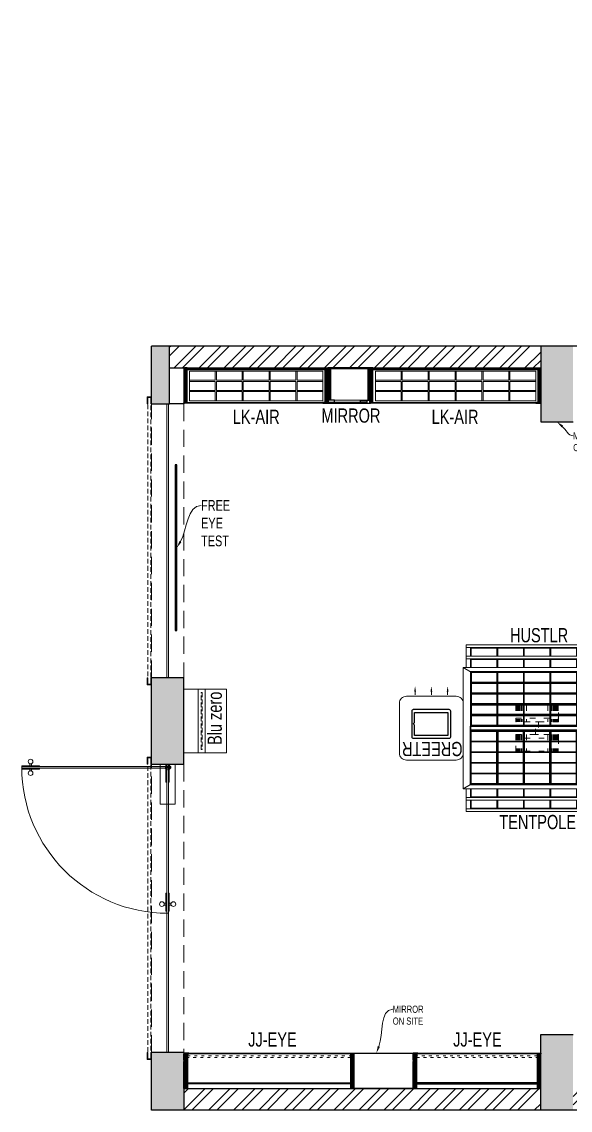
# Model space of a CAD drawing. Header units: feet. Extents: x 9529881 to 9544104, y -6331245 to -6323575.
# Drawn here: x 9529881 to 9533746, y -6331245 to -6323575 of the extents above; entities that cross this region are included whole.
import ezdxf
from ezdxf import colors
from ezdxf.entities.mleader import LeaderData, LeaderLine
from ezdxf.math import Vec2, Vec3

# ---------------------------------------------------------------- set-up
doc = ezdxf.new("R2010")
doc.units = ezdxf.units.FT
doc.header["$LTSCALE"] = 33
doc.header["$MEASUREMENT"] = 0
for name, pattern in [('ACAD_ISO03W100', [30, 12, -18]), ('D10_DASHED', [0.75, 0.5, -0.25]), ('HIDDEN', [9.525, 6.35, -3.175]), ('HIDDENX2', [0.75, 0.5, -0.25])]:
    doc.linetypes.add(name, pattern=pattern)
for name, color, linetype, lineweight in [('A-Glazing', 4, 'Continuous', 20), ('A-shutter', 8, 'Continuous', 18), ('A-WALL HATCH', 251, 'Continuous', 0), ('beam', 90, 'Continuous', 9), ('column hatch', 5, 'Continuous', 0), ('Glazing', 141, 'Continuous', 15), ('LENS-DIM', 252, 'Continuous', 5), ('LENS-FURNITURE', 13, 'Continuous', 9), ('LENS-PARTITION', 21, 'Continuous', 25), ('LENS-TEXT', 31, 'Continuous', 5), ('LENS_DIMENSION', 193, 'Continuous', 0), ('LENS_TEXT', 31, 'Continuous', 5), ('LK-FF&E FLOOR', 1, 'Continuous', 9), ('LK-FF&E WALL', 1, 'Continuous', 9), ('LN-ELEVATION-1', 81, 'Continuous', 25), ('LN-ELEVATION-2', 103, 'Continuous', 20), ('LN-ELEVATION-3', 125, 'Continuous', 18), ('LN-ELEVATION-4', 145, 'Continuous', 13), ('LN-ELEVATION-5', 167, 'Continuous', 5), ('LN-HATCH', 251, 'Continuous', 0), ('PLANO-TXT', 252, 'Continuous', 5), ('rolling shutter', 1, 'Continuous', 5)]:
    doc.layers.add(name, color=color, linetype=linetype, lineweight=lineweight)
doc.layers.add('A-WALL', color=1, linetype='Continuous')
doc.layers.add('column', color=10, linetype='Continuous')
doc.styles.add('LK TXT', font='GILC____.TTF', dxfattribs={"height": 100})
doc.styles.get("Standard").update_dxf_attribs({"font": 'GILC____.TTF'})
pattern_1 = [(45, (7858054.0837, 3504049.203), (-4.4901280605, 4.4901280605), [])]
pattern_2 = [(45, (7858558.917, 3503823.203), (-4.4901280605, 4.4901280605), [])]
pattern_3 = [(45, (4208834.247, 1706614.74), (-4.4901280605, 4.4901280605), [])]
pattern_4 = [(45, (4209134.247, 1706614.74), (-4.4901280605, 4.4901280605), [])]

# ---------------------------------------------------------------- blocks, each defined once
blk = doc.blocks.new('*U50')
at = {"layer": 'A-shutter', "color": 5, "ltscale": 10}
for points in [[(41037660.4, -1561539.2), (41037660.4, -1561544.2), (41037615.4, -1561544.2), (41037615.4, -1561564.2), (41037660.4, -1561564.2), (41037660.4, -1561569.2), (41037610.4, -1561569.2), (41037610.4, -1561539.2)], [(41039692.3, -1561539.2), (41039692.3, -1561544.2), (41039737.3, -1561544.2), (41039737.3, -1561564.2), (41039692.3, -1561564.2), (41039692.3, -1561569.2), (41039742.3, -1561569.2), (41039742.3, -1561539.2)]]:
    blk.add_lwpolyline(points, close=True, dxfattribs=at)
at = {"layer": 'A-shutter', "color": 5, "linetype": 'HIDDENX2', "ltscale": 2}
blk.add_lwpolyline([(41037615.4, -1561544.2), (41037615.4, -1561564.2), (41039737.3, -1561564.2), (41039737.3, -1561544.2)], close=True, dxfattribs=at)
blk = doc.blocks.new('*U51')
at = {"layer": 'A-shutter', "color": 5, "ltscale": 10}
for points in [[(41037762, -1561539.2), (41037762, -1561544.2), (41037717, -1561544.2), (41037717, -1561564.2), (41037762, -1561564.2), (41037762, -1561569.2), (41037712, -1561569.2), (41037712, -1561539.2)], [(41039692.3, -1561539.2), (41039692.3, -1561544.2), (41039737.3, -1561544.2), (41039737.3, -1561564.2), (41039692.3, -1561564.2), (41039692.3, -1561569.2), (41039742.3, -1561569.2), (41039742.3, -1561539.2)]]:
    blk.add_lwpolyline(points, close=True, dxfattribs=at)
at = {"layer": 'A-shutter', "color": 5, "linetype": 'HIDDENX2', "ltscale": 2}
blk.add_lwpolyline([(41037717, -1561544.2), (41037717, -1561564.2), (41039737.3, -1561564.2), (41039737.3, -1561544.2)], close=True, dxfattribs=at)
blk = doc.blocks.new('A$Cfdc648c5')
at = {"layer": 'A-WALL HATCH'}
h = blk.add_hatch(dxfattribs=at)
h.set_pattern_fill('ANSI32', color=256, scale=333)
h.set_pattern_definition([(45, (-4274785.44, 5460047.71), (-88.2999593, 88.2999593), []), (45, (-4274726.57, 5460047.71), (-88.2999593, 88.2999593), [])])
h.paths.add_polyline_path([(-3530.3, 0), (-3530.3, 152.4), (-5511.4, 152.4), (-6730.5, 152.4), (-6730.5, 0)])
h.paths.add_polyline_path([(-6959.1, 0), (-6959.1, 152.4), (-10337, 152.4), (-10337, 0)])
h.paths.add_polyline_path([(-10565.6, 0), (-10565.6, 152.4), (-13080, 152.4), (-13080, 0)])
h.paths.add_polyline_path([(-10565.6, 5232), (-10565.6, 5384.4), (-13181.6, 5384.4), (-13181.6, 5232)])
h.paths.add_polyline_path([(-2590.6, 7517.9), (-152.4, 7517.9), (-152.4, 1904.9), (-152.4, 152.4), (-1777.9, 152.4), (-3301.8, 152.4), (-3301.8, 0), (0, 0), (0, 7670.2), (-3301.8, 7670.2), (-3301.8, 7517.9)])
h.paths.add_polyline_path([(-9371.9, 7517.9), (-4470.1, 7517.9), (-3530.3, 7517.9), (-3530.3, 7670.2), (-9371.9, 7670.2)])
at = {"layer": 'column hatch'}
h = blk.add_hatch(color=251, dxfattribs=at)
h.dxf.hatch_style = 1
h.paths.add_polyline_path([(-3301.8, 0), (-3301.8, 533.4), (-3530.3, 533.4), (-3530.3, 0)])
h.paths.add_polyline_path([(-6730.5, 0), (-6730.5, 533.4), (-6959.1, 533.4), (-6959.1, 0)])
h.paths.add_polyline_path([(-10337, 0), (-10337, 533.4), (-10565.6, 533.4), (-10565.6, 0)])
h.paths.add_polyline_path([(-13080, 0), (-13080, 406.4), (-13308.6, 406.4), (-13308.6, 0)])
h.paths.add_polyline_path([(-13080, 2438.2), (-13080, 3047.8), (-13308.6, 3047.8), (-13308.6, 2438.2)])
h.paths.add_polyline_path([(-13181.6, 4978), (-13181.6, 5384.4), (-13308.6, 5384.4), (-13308.6, 4978)])
h.paths.add_polyline_path([(-10337, 4851), (-10337, 5384.4), (-10565.6, 5384.4), (-10565.6, 4851)])
h.paths.add_polyline_path([(-3301.8, 7136.9), (-3301.8, 7670.2), (-3530.3, 7670.2), (-3530.3, 7136.9)])
at = {"layer": 'A-WALL'}
for p, q in [((-9219.5, 5384.4), (-13308.6, 5384.4)), ((-13181.6, 5232), (-10565.6, 5232)), ((-13080, 152.4), (-10565.6, 152.4)), ((0, 0), (-13308.6, 0))]:
    blk.add_line(p, q, dxfattribs=at)
at = {"layer": 'beam', "linetype": 'HIDDEN', "ltscale": 0.58}
for points in [[(-13080, 3047.8), (-13308.6, 3047.8), (-13308.6, 4978), (-13080, 4978)], [(-13080, 406.4), (-13308.6, 406.4), (-13308.6, 2438.2), (-13080, 2438.2)]]:
    blk.add_lwpolyline(points, close=True, dxfattribs=at)
at = {"layer": 'column'}
for p, q in [((-13308.6, 4978), (-13308.6, 5384.4)), ((-13181.6, 4978), (-13181.6, 5384.4)), ((-10565.6, 5384.4), (-10565.6, 4851)), ((-13308.6, 4978), (-13181.6, 4978)), ((-10565.6, 4851), (-10337, 4851)), ((-13080, 3047.8), (-13308.6, 3047.8)), ((-13308.6, 2438.2), (-13308.6, 3047.8)), ((-13080, 2438.2), (-13080, 3047.8)), ((-13308.6, 2438.2), (-13080, 2438.2)), ((-10565.6, 0), (-10565.6, 533.4)), ((-10565.6, 533.4), (-10337, 533.4)), ((-13080, 406.4), (-13308.6, 406.4)), ((-13308.6, 0), (-13308.6, 406.4)), ((-13080, 406.4), (-13080, 0))]:
    blk.add_line(p, q, dxfattribs=at)
at = {"layer": 'rolling shutter', "color": 2, "rotation": 270.0000000000518}
blk.add_blockref('*U51', (1548230.6, 41042740.1), dxfattribs=at)
at = {"layer": 'rolling shutter', "color": 2, "xscale": -1, "rotation": 269.9999999999481}
blk.add_blockref('*U50', (1548230.6, -41037254.1), dxfattribs=at)
blk = doc.blocks.new('VC HD 1200')
at = {"layer": 'LN-HATCH', "ltscale": 0.5}
h = blk.add_hatch(dxfattribs=at)
h.set_pattern_fill('ANSI31', color=256, scale=2)
h.set_pattern_definition([(45, (3760859.753, 1795248.936), (-4.490128061, 4.490128061), [])])
h.paths.add_polyline_path([(-1200, 250), (-1200, 60), (-1194, 60), (-1194, 50), (-1200, 50), (-1200, 6), (-1182, 6), (-1182, 250)])
h = blk.add_hatch(dxfattribs=at)
h.set_pattern_fill('ANSI31', color=256, scale=2)
h.set_pattern_definition(pattern_1)
h.paths.add_polyline_path([(0, 250), (0, 60), (-6, 60), (-6, 50), (0, 50), (0, 6), (-18, 6), (-18, 250)])
h = blk.add_hatch(dxfattribs=at)
h.set_pattern_fill('ANSI31', color=256, scale=2)
h.set_pattern_definition([(45, (7858047.0837, 3504049.203), (-4.4901280605, 4.4901280605), [])])
h.paths.add_polyline_path([(-1165, 6), (-1165, 0), (-1200, 0), (-1200, 6)])
h = blk.add_hatch(dxfattribs=at)
h.set_pattern_fill('ANSI31', color=256, scale=2)
h.set_pattern_definition(pattern_1)
h.paths.add_polyline_path([(-28, 6), (-28, 0), (0, 0), (0, 6)])
at = {"layer": 'LN-ELEVATION-1', "ltscale": 0.5}
for points in [[(-1200, 250), (-1200, 60), (-1194, 60), (-1194, 50), (-1200, 50), (-1200, 6), (-1182, 6), (-1182, 250)], [(-18, 238), (-1182, 238), (-1182, 244), (-18, 244)], [(0, 250), (0, 60), (-6, 60), (-6, 50), (0, 50), (0, 6), (-18, 6), (-18, 250)], [(-1165, 6), (-1165, 0), (-1200, 0), (-1200, 6)], [(-35, 6), (-35, 0), (0, 0), (0, 6)]]:
    blk.add_lwpolyline(points, close=True, dxfattribs=at)
at = {"layer": 'LN-ELEVATION-3', "ltscale": 0.5}
for p, q in [((-1182, 250), (-18, 250)), ((-1165, 6), (-35, 6)), ((-35, 0), (-1165, 0))]:
    blk.add_line(p, q, dxfattribs=at)
for points in [[(-1165, 226), (-35, 226), (-35, 18), (-1165, 18)], [(-1165, 226), (-983.3, 226), (-983.3, 162), (-1165, 162)], [(-1165, 90), (-983.3, 90), (-983.3, 154), (-1165, 154)], [(-975.3, 226), (-793.7, 226), (-793.7, 162), (-975.3, 162)], [(-975.3, 154), (-793.7, 154), (-793.7, 90), (-975.3, 90)], [(-785.7, 226), (-604, 226), (-604, 162), (-785.7, 162)], [(-785.7, 154), (-604, 154), (-604, 90), (-785.7, 90)], [(-596, 226), (-414.3, 226), (-414.3, 162), (-596, 162)], [(-596, 154), (-414.3, 154), (-414.3, 90), (-596, 90)], [(-406.3, 226), (-224.7, 226), (-224.7, 162), (-406.3, 162)], [(-406.3, 154), (-224.7, 154), (-224.7, 90), (-406.3, 90)], [(-216.7, 226), (-35, 226), (-35, 162), (-216.7, 162)], [(-216.7, 154), (-35, 154), (-35, 90), (-216.7, 90)], [(-1165, 82), (-983.3, 82), (-983.3, 18), (-1165, 18)], [(-975.3, 82), (-793.7, 82), (-793.7, 18), (-975.3, 18)], [(-785.7, 82), (-604, 82), (-604, 18), (-785.7, 18)], [(-596, 82), (-414.3, 82), (-414.3, 18), (-596, 18)], [(-406.3, 82), (-224.7, 82), (-224.7, 18), (-406.3, 18)], [(-216.7, 82), (-35, 82), (-35, 18), (-216.7, 18)]]:
    blk.add_lwpolyline(points, close=True, dxfattribs=at)
blk = doc.blocks.new('ffgd')
at = {"layer": 'LN-ELEVATION-4', "linetype": 'ACAD_ISO03W100', "ltscale": 0.1}
blk.add_lwpolyline([(0, 47.3), (0, -41.5), (-20, -41.5), (-20, 47.3)], close=True, dxfattribs=at)
at = {"layer": 'LN-ELEVATION-5', "linetype": 'ACAD_ISO03W100', "ltscale": 0.1}
for p, q in [((-159.9, 165.7), (-159.9, 47.3)), ((-159.7, 165.7), (-159.7, 47.3)), ((-159.4, 165.7), (-159.4, 47.3)), ((-159, 165.7), (-159, 47.3)), ((-158.5, 165.7), (-158.5, 47.3)), ((-157.9, 165.7), (-157.9, 47.3)), ((-157.1, 165.7), (-157.1, 47.3)), ((-156.1, 165.7), (-156.1, 47.3)), ((-154.1, 165.7), (-154.1, 47.3)), ((-151.1, 165.7), (-151.1, 47.3)), ((-146.1, 165.7), (-146.1, 47.3)), ((-141.1, 165.7), (-141.1, 47.3)), ((-135.1, 165.7), (-135.1, 47.3)), ((-128.1, 165.7), (-128.1, 47.3)), ((-120.1, 165.7), (-120.1, 47.3)), ((-111.1, 165.7), (-111.1, 47.3)), ((-102.1, 165.7), (-102.1, 47.3)), ((-85, 165.7), (-85, 47.3)), ((65, 165.7), (65, 47.3)), ((82.1, 165.7), (82.1, 47.3)), ((91.1, 165.7), (91.1, 47.3)), ((100.1, 165.7), (100.1, 47.3)), ((108.1, 165.7), (108.1, 47.3)), ((115.1, 165.7), (115.1, 47.3)), ((121.1, 165.7), (121.1, 47.3)), ((126.1, 165.7), (126.1, 47.3)), ((131.1, 165.7), (131.1, 47.3)), ((134.1, 165.7), (134.1, 47.3)), ((136.1, 165.7), (136.1, 47.3)), ((137.1, 165.7), (137.1, 47.3)), ((137.9, 165.7), (137.9, 47.3)), ((138.5, 165.7), (138.5, 47.3)), ((139, 165.7), (139, 47.3)), ((139.4, 165.7), (139.4, 47.3)), ((139.7, 165.7), (139.7, 47.3)), ((139.9, 165.7), (139.9, 47.3)), ((-159.9, -41.5), (-159.9, -159.9)), ((-159.7, -41.5), (-159.7, -159.9)), ((-159.4, -41.5), (-159.4, -159.9)), ((-159, -41.5), (-159, -159.9)), ((-158.5, -41.5), (-158.5, -159.9)), ((-157.9, -41.5), (-157.9, -159.9)), ((-157.1, -41.5), (-157.1, -159.9)), ((-156.1, -41.5), (-156.1, -159.9)), ((-154.1, -41.5), (-154.1, -159.9)), ((-151.1, -41.5), (-151.1, -159.9)), ((-146.1, -41.5), (-146.1, -159.9)), ((-141.1, -41.5), (-141.1, -159.9)), ((-135.1, -41.5), (-135.1, -159.9)), ((-128.1, -41.5), (-128.1, -159.9)), ((-120.1, -41.5), (-120.1, -159.9)), ((-111.1, -41.5), (-111.1, -159.9)), ((-102.1, -41.5), (-102.1, -159.9)), ((-85, -41.5), (-85, -159.9)), ((65, -41.5), (65, -159.9)), ((82.1, -41.5), (82.1, -159.9)), ((91.1, -41.5), (91.1, -159.9)), ((100.1, -41.5), (100.1, -159.9)), ((108.1, -41.5), (108.1, -159.9)), ((115.1, -41.5), (115.1, -159.9)), ((121.1, -41.5), (121.1, -159.9)), ((126.1, -41.5), (126.1, -159.9)), ((131.1, -41.5), (131.1, -159.9)), ((134.1, -41.5), (134.1, -159.9)), ((136.1, -41.5), (136.1, -159.9)), ((137.1, -41.5), (137.1, -159.9)), ((137.9, -41.5), (137.9, -159.9)), ((138.5, -41.5), (138.5, -159.9)), ((139, -41.5), (139, -159.9)), ((139.4, -41.5), (139.4, -159.9)), ((139.7, -41.5), (139.7, -159.9)), ((139.9, -41.5), (139.9, -159.9))]:
    blk.add_line(p, q, dxfattribs=at)
for points in [[(140, 73), (140, 165.7), (-160, 165.7), (-160, 73)], [(140, -67.1), (140, -159.9), (-160, -159.9), (-160, -67.1)]]:
    blk.add_lwpolyline(points, dxfattribs=at)
for points in [[(140, 73), (140, 47.3), (-160, 47.3), (-160, 73)], [(140, -41.5), (140, -67.1), (-160, -67.1), (-160, -41.5)]]:
    blk.add_lwpolyline(points, close=True, dxfattribs=at)
blk = doc.blocks.new('EURO 1040 x 1175')
at = {"layer": 'LN-ELEVATION-1'}
for points in [[(-470, -327.4), (470, -327.4), (470, 467.6), (-470, 467.6)], [(-470, 85.1), (470, 85.1), (470, 467.6), (-470, 467.6)], [(-283.2, 85.1), (-277.2, 85.1), (-277.2, 467.6), (-283.2, 467.6)], [(-96.4, 85.1), (-90.4, 85.1), (-90.4, 467.6), (-96.4, 467.6)], [(90.4, 85.1), (96.4, 85.1), (96.4, 467.6), (90.4, 467.6)], [(277.2, 85.1), (283.2, 85.1), (283.2, 467.6), (277.2, 467.6)], [(-470, 386.6), (-283.2, 386.6), (-283.2, 392.6), (-470, 392.6)], [(-277.2, 386.6), (-96.4, 386.6), (-96.4, 392.6), (-277.2, 392.6)], [(-90.4, 386.6), (90.4, 386.6), (90.4, 392.6), (-90.4, 392.6)], [(96.4, 386.6), (277.2, 386.6), (277.2, 392.6), (96.4, 392.6)], [(283.2, 386.6), (470, 386.6), (470, 392.6), (283.2, 392.6)], [(-470, 311.2), (-283.2, 311.2), (-283.2, 317.2), (-470, 317.2)], [(-277.2, 311.2), (-96.4, 311.2), (-96.4, 317.2), (-277.2, 317.2)], [(-90.4, 311.2), (90.4, 311.2), (90.4, 317.2), (-90.4, 317.2)], [(96.4, 311.2), (277.2, 311.2), (277.2, 317.2), (96.4, 317.2)], [(283.2, 311.2), (470, 311.2), (470, 317.2), (283.2, 317.2)], [(-470, 235.8), (-283.2, 235.8), (-283.2, 241.8), (-470, 241.8)], [(-277.2, 235.8), (-96.4, 235.8), (-96.4, 241.8), (-277.2, 241.8)], [(-90.4, 235.8), (90.4, 235.8), (90.4, 241.8), (-90.4, 241.8)], [(96.4, 235.8), (277.2, 235.8), (277.2, 241.8), (96.4, 241.8)], [(283.2, 235.8), (470, 235.8), (470, 241.8), (283.2, 241.8)], [(-470, 160.4), (-283.2, 160.4), (-283.2, 166.4), (-470, 166.4)], [(-277.2, 160.4), (-96.4, 160.4), (-96.4, 166.4), (-277.2, 166.4)], [(-90.4, 160.4), (90.4, 160.4), (90.4, 166.4), (-90.4, 166.4)], [(96.4, 160.4), (277.2, 160.4), (277.2, 166.4), (96.4, 166.4)], [(283.2, 160.4), (470, 160.4), (470, 166.4), (283.2, 166.4)], [(-470, 85.1), (470, 85.1), (470, 55.1), (-470, 55.1)], [(-470, 55.1), (470, 55.1), (470, -327.4), (-470, -327.4)], [(-283.2, 55.1), (-277.2, 55.1), (-277.2, -327.4), (-283.2, -327.4)], [(-96.4, 55.1), (-90.4, 55.1), (-90.4, -327.4), (-96.4, -327.4)], [(90.4, 55.1), (96.4, 55.1), (96.4, -327.4), (90.4, -327.4)], [(277.2, 55.1), (283.2, 55.1), (283.2, -327.4), (277.2, -327.4)], [(-470, -20.3), (-283.2, -20.3), (-283.2, -26.3), (-470, -26.3)], [(-277.2, -20.3), (-96.4, -20.3), (-96.4, -26.3), (-277.2, -26.3)], [(-90.4, -20.3), (90.4, -20.3), (90.4, -26.3), (-90.4, -26.3)], [(96.4, -20.3), (277.2, -20.3), (277.2, -26.3), (96.4, -26.3)], [(283.2, -20.3), (470, -20.3), (470, -26.3), (283.2, -26.3)], [(-470, -95.7), (-283.2, -95.7), (-283.2, -101.7), (-470, -101.7)], [(-277.2, -95.7), (-96.4, -95.7), (-96.4, -101.7), (-277.2, -101.7)], [(-90.4, -95.7), (90.4, -95.7), (90.4, -101.7), (-90.4, -101.7)], [(96.4, -95.7), (277.2, -95.7), (277.2, -101.7), (96.4, -101.7)], [(283.2, -95.7), (470, -95.7), (470, -101.7), (283.2, -101.7)], [(-470, -171.1), (-283.2, -171.1), (-283.2, -177.1), (-470, -177.1)], [(-277.2, -171.1), (-96.4, -171.1), (-96.4, -177.1), (-277.2, -177.1)], [(-90.4, -171.1), (90.4, -171.1), (90.4, -177.1), (-90.4, -177.1)], [(96.4, -171.1), (277.2, -171.1), (277.2, -177.1), (96.4, -177.1)], [(283.2, -171.1), (470, -171.1), (470, -177.1), (283.2, -177.1)], [(-470, -246.4), (-283.2, -246.4), (-283.2, -252.4), (-470, -252.4)], [(-277.2, -246.4), (-96.4, -246.4), (-96.4, -252.4), (-277.2, -252.4)], [(-90.4, -246.4), (90.4, -246.4), (90.4, -252.4), (-90.4, -252.4)], [(96.4, -246.4), (277.2, -246.4), (277.2, -252.4), (96.4, -252.4)], [(283.2, -246.4), (470, -246.4), (470, -252.4), (283.2, -252.4)]]:
    blk.add_lwpolyline(points, close=True, dxfattribs=at)
for points in [[(-283.2, 461.6), (-464, 461.6), (-464, 317.2)], [(-96.4, 461.6), (-277.2, 461.6)], [(90.4, 461.6), (-90.4, 461.6)], [(277.2, 461.6), (96.4, 461.6)], [(464, 317.2), (464, 461.6), (283.2, 461.6)], [(-464, 311.2), (-464, 241.8)], [(464, 241.8), (464, 311.2)], [(-464, 235.8), (-464, 166.4)], [(464, 166.4), (464, 235.8)], [(-464, 160.4), (-464, 91.1), (-283.2, 91.1)], [(283.2, 91.1), (464, 91.1), (464, 160.4)], [(-277.2, 91.1), (-96.4, 91.1)], [(-90.4, 91.1), (90.4, 91.1)], [(96.4, 91.1), (277.2, 91.1)], [(-464, -20.3), (-464, 49.1), (-283.2, 49.1)], [(-277.2, 49.1), (-96.4, 49.1)], [(-90.4, 49.1), (90.4, 49.1)], [(96.4, 49.1), (277.2, 49.1)], [(283.2, 49.1), (464, 49.1), (464, -20.3)], [(-464, -95.7), (-464, -26.3)], [(464, -26.3), (464, -95.7)], [(-464, -171.1), (-464, -101.7)], [(464, -101.7), (464, -171.1)], [(-283.2, -321.4), (-464, -321.4), (-464, -177.1)], [(464, -177.1), (464, -321.4), (283.2, -321.4)], [(-96.4, -321.4), (-277.2, -321.4)], [(90.4, -321.4), (-90.4, -321.4)], [(277.2, -321.4), (96.4, -321.4)]]:
    blk.add_lwpolyline(points, dxfattribs=at)
at = {"layer": 'LN-ELEVATION-2'}
blk.add_lwpolyline([(-520, -357.4), (520, -357.4), (520, 497.6), (-520, 497.6)], close=True, dxfattribs=at)
for points in [[(-470, 467.6), (-520, 497.6)], [(470, 467.6), (520, 497.6)], [(-470, -327.4), (-520, -357.4)], [(470, -327.4), (520, -357.4)]]:
    blk.add_lwpolyline(points, dxfattribs=at)
at = {"layer": 'LN-ELEVATION-3'}
for points in [[(-500, 559.6), (500, 559.6), (500, 577.6), (-500, 577.6)], [(-500, 497.6), (-470, 497.6), (-470, 559.6), (-500, 559.6)], [(470, 497.6), (500, 497.6), (500, 559.6), (470, 559.6)], [(-500, -357.4), (-470, -357.4), (-470, -419.4), (-500, -419.4)], [(470, -357.4), (500, -357.4), (500, -419.4), (470, -419.4)], [(-500, -419.4), (500, -419.4), (500, -437.4), (-500, -437.4)]]:
    blk.add_lwpolyline(points, close=True, dxfattribs=at)
at = {"layer": 'LN-ELEVATION-4'}
for points in [[(-500, 639.6), (500, 639.6), (500, 657.6), (-500, 657.6)], [(-500, 577.6), (-470, 577.6), (-470, 639.6), (-500, 639.6)], [(470, 577.6), (500, 577.6), (500, 639.6), (470, 639.6)], [(-470, 497.6), (-464, 497.6), (-464, 559.6), (-470, 559.6)], [(-464, 553.6), (-283.2, 553.6), (-283.2, 559.6), (-464, 559.6)], [(-283.2, 497.6), (-277.2, 497.6), (-277.2, 559.6), (-283.2, 559.6)], [(-277.2, 553.6), (-96.4, 553.6), (-96.4, 559.6), (-277.2, 559.6)], [(-96.4, 497.6), (-90.4, 497.6), (-90.4, 559.6), (-96.4, 559.6)], [(-90.4, 553.6), (90.4, 553.6), (90.4, 559.6), (-90.4, 559.6)], [(90.4, 497.6), (96.4, 497.6), (96.4, 559.6), (90.4, 559.6)], [(96.4, 553.6), (277.2, 553.6), (277.2, 559.6), (96.4, 559.6)], [(277.2, 497.6), (283.2, 497.6), (283.2, 559.6), (277.2, 559.6)], [(283.2, 553.6), (464, 553.6), (464, 559.6), (283.2, 559.6)], [(464, 497.6), (470, 497.6), (470, 559.6), (464, 559.6)], [(-470, -357.4), (-464, -357.4), (-464, -419.4), (-470, -419.4)], [(-283.2, -357.4), (-277.2, -357.4), (-277.2, -419.4), (-283.2, -419.4)], [(-96.4, -357.4), (-90.4, -357.4), (-90.4, -419.4), (-96.4, -419.4)], [(90.4, -357.4), (96.4, -357.4), (96.4, -419.4), (90.4, -419.4)], [(277.2, -357.4), (283.2, -357.4), (283.2, -419.4), (277.2, -419.4)], [(464, -357.4), (470, -357.4), (470, -419.4), (464, -419.4)], [(-500, -437.4), (-470, -437.4), (-470, -499.4), (-500, -499.4)], [(-464, -413.4), (-283.2, -413.4), (-283.2, -419.4), (-464, -419.4)], [(-277.2, -413.4), (-96.4, -413.4), (-96.4, -419.4), (-277.2, -419.4)], [(-90.4, -413.4), (90.4, -413.4), (90.4, -419.4), (-90.4, -419.4)], [(96.4, -413.4), (277.2, -413.4), (277.2, -419.4), (96.4, -419.4)], [(283.2, -413.4), (464, -413.4), (464, -419.4), (283.2, -419.4)], [(470, -437.4), (500, -437.4), (500, -499.4), (470, -499.4)], [(-500, -499.4), (500, -499.4), (500, -517.4), (-500, -517.4)]]:
    blk.add_lwpolyline(points, close=True, dxfattribs=at)
at = {"layer": 'LN-ELEVATION-5'}
for points in [[(-470, 577.6), (-464, 577.6), (-464, 639.6), (-470, 639.6)], [(-464, 633.6), (-283.2, 633.6), (-283.2, 639.6), (-464, 639.6)], [(-283.2, 577.6), (-277.2, 577.6), (-277.2, 639.6), (-283.2, 639.6)], [(-277.2, 633.6), (-96.4, 633.6), (-96.4, 639.6), (-277.2, 639.6)], [(-96.4, 577.6), (-90.4, 577.6), (-90.4, 639.6), (-96.4, 639.6)], [(-90.4, 633.6), (90.4, 633.6), (90.4, 639.6), (-90.4, 639.6)], [(90.4, 577.6), (96.4, 577.6), (96.4, 639.6), (90.4, 639.6)], [(96.4, 633.6), (277.2, 633.6), (277.2, 639.6), (96.4, 639.6)], [(277.2, 577.6), (283.2, 577.6), (283.2, 639.6), (277.2, 639.6)], [(283.2, 633.6), (464, 633.6), (464, 639.6), (283.2, 639.6)], [(464, 577.6), (470, 577.6), (470, 639.6), (464, 639.6)], [(-470, -437.4), (-464, -437.4), (-464, -499.4), (-470, -499.4)], [(-283.2, -437.4), (-277.2, -437.4), (-277.2, -499.4), (-283.2, -499.4)], [(-96.4, -437.4), (-90.4, -437.4), (-90.4, -499.4), (-96.4, -499.4)], [(90.4, -437.4), (96.4, -437.4), (96.4, -499.4), (90.4, -499.4)], [(277.2, -437.4), (283.2, -437.4), (283.2, -499.4), (277.2, -499.4)], [(464, -437.4), (470, -437.4), (470, -499.4), (464, -499.4)], [(-464, -493.4), (-283.2, -493.4), (-283.2, -499.4), (-464, -499.4)], [(-277.2, -493.4), (-96.4, -493.4), (-96.4, -499.4), (-277.2, -499.4)], [(-90.4, -493.4), (90.4, -493.4), (90.4, -499.4), (-90.4, -499.4)], [(96.4, -493.4), (277.2, -493.4), (277.2, -499.4), (96.4, -499.4)], [(283.2, -493.4), (464, -493.4), (464, -499.4), (283.2, -499.4)]]:
    blk.add_lwpolyline(points, close=True, dxfattribs=at)
at = {"layer": 'LENS-DIM'}
blk.add_blockref('ffgd', (10, 67.1), dxfattribs=at)
blk = doc.blocks.new('GREETR 450x450')
at = {"layer": 'LN-ELEVATION-1', "linetype": 'ByBlock', "lineweight": -2}
for p, q in [((481.3, 339.7), (461, 339.7)), ((481.3, 225), (461, 225)), ((481.3, 110.3), (461, 110.3))]:
    blk.add_line(p, q, dxfattribs=at)
at = {"layer": 'LN-ELEVATION-1'}
for points in [[(355.5, 98.3), (355.5, 352.3, 0.414214), (345.5, 362.3), (163.5, 362.3, 0.414214), (153.5, 352.3), (153.5, 98.3, 0.414214), (163.5, 88.3), (345.5, 88.3, 0.414214)], [(264, 342.8), (336.5, 342.8), (336.5, 107.8), (172.5, 107.8), (172.5, 342.8), (245, 342.8, 0.327538), (246.9, 344.2, -0.733799), (262.1, 344.2, 0.327538)]]:
    blk.add_lwpolyline(points, format="xyb", close=True, dxfattribs=at)
at = {"layer": 'LN-ELEVATION-1', "linetype": 'ByBlock', "lineweight": -2}
for points in [[(481.3, 346.4), (481.3, 333.1), (521.3, 339.7)], [(481.3, 231.7), (481.3, 218.3), (521.3, 225)], [(481.3, 116.9), (481.3, 103.6), (521.3, 110.3)]]:
    blk.add_solid(points, dxfattribs=at)
at = {"layer": 'LN-ELEVATION-2'}
blk.add_lwpolyline([(50, 0), (400, 0, 0.414214), (450, 50), (450, 400, 0.414214), (400, 450), (50, 450, 0.414214), (0, 400), (0, 50, 0.414214)], format="xyb", close=True, dxfattribs=at)
at = {"layer": 'LENS-TEXT', "color": 0, "linetype": 'Continuous', "ltscale": 3, "insert": (78.9, 218.7), "char_height": 100, "attachment_point": 5, "rotation": 90, "style": 'LK TXT'}
blk.add_mtext_dynamic_manual_height_columns('GREETR', width=353.056, gutter_width=0.5, heights=[0], dxfattribs=at)
blk = doc.blocks.new('JJ SH 1200')
at = {"layer": 'LN-HATCH', "ltscale": 0.5}
h = blk.add_hatch(dxfattribs=at)
h.set_pattern_fill('ANSI31', color=256, scale=2)
h.set_pattern_definition([(45, (4097187.331, 1708800.267), (-4.4901280605, 4.4901280605), [])])
h.paths.add_polyline_path([(792.1, 220), (792.1, 30), (786.1, 30), (786.1, 20), (792.1, 20), (792.1, -24), (767.1, -24), (767.1, 220)])
h.paths.add_polyline_path([(-382.9, 180), (767.1, 180), (767.1, 186), (-382.9, 186)])
h.paths.add_polyline_path([(757.1, -24), (757.1, -30), (792.1, -30), (792.1, -24)])
h.paths.add_polyline_path([(-407.9, 220), (-407.9, 30), (-401.9, 30), (-401.9, 20), (-407.9, 20), (-407.9, -24), (-382.9, -24), (-382.9, 220)])
h.paths.add_polyline_path([(-372.9, -24), (-372.9, -30), (-407.9, -30), (-407.9, -24)])
at = {"layer": 'LN-ELEVATION-1', "ltscale": 0.5}
for points in [[(-407.9, 220), (-407.9, 30), (-401.9, 30), (-401.9, 20), (-407.9, 20), (-407.9, -24), (-382.9, -24), (-382.9, 220)], [(-382.9, 180), (767.1, 180), (767.1, 186), (-382.9, 186)], [(792.1, 220), (792.1, 30), (786.1, 30), (786.1, 20), (792.1, 20), (792.1, -24), (767.1, -24), (767.1, 220)], [(-372.9, -24), (-372.9, -30), (-407.9, -30), (-407.9, -24)], [(757.1, -24), (757.1, -30), (792.1, -30), (792.1, -24)]]:
    blk.add_lwpolyline(points, close=True, dxfattribs=at)
at = {"layer": 'LN-ELEVATION-3', "ltscale": 0.5}
for p, q in [((767.1, 220), (-382.9, 220)), ((757.1, -24), (-372.9, -24)), ((-372.9, -30), (757.1, -30))]:
    blk.add_line(p, q, dxfattribs=at)
at = {"layer": 'LN-ELEVATION-4', "linetype": 'ACAD_ISO03W100', "ltscale": 0.05}
blk.add_lwpolyline([(767.1, 0), (-382.9, 0), (-382.9, -12), (767.1, -12)], close=True, dxfattribs=at)
blk = doc.blocks.new('VC HD 1010')
at = {"layer": 'LN-HATCH', "ltscale": 0.5}
h = blk.add_hatch(dxfattribs=at)
h.set_pattern_fill('ANSI31', color=256, scale=2)
h.set_pattern_definition([(45, (3761554.586, 1795022.936), (-4.490128061, 4.490128061), [])])
h.paths.add_polyline_path([(-505.2, 24), (-505.2, -166), (-499.2, -166), (-499.2, -176), (-505.2, -176), (-505.2, -220), (-487.2, -220), (-487.2, 24)])
h = blk.add_hatch(dxfattribs=at)
h.set_pattern_fill('ANSI31', color=256, scale=2)
h.set_pattern_definition(pattern_2)
h.paths.add_polyline_path([(504.8, 24), (504.8, -166), (498.8, -166), (498.8, -176), (504.8, -176), (504.8, -220), (486.8, -220), (486.8, 24)])
h = blk.add_hatch(dxfattribs=at)
h.set_pattern_fill('ANSI31', color=256, scale=2)
h.set_pattern_definition([(45, (7858741.917, 3503823.203), (-4.4901280605, 4.4901280605), [])])
h.paths.add_polyline_path([(-470.2, -220), (-470.2, -226), (-505.2, -226), (-505.2, -220)])
h = blk.add_hatch(dxfattribs=at)
h.set_pattern_fill('ANSI31', color=256, scale=2)
h.set_pattern_definition(pattern_2)
h.paths.add_polyline_path([(476.8, -220), (476.8, -226), (511.8, -226), (511.8, -220)])
at = {"layer": 'LN-ELEVATION-1', "ltscale": 0.5}
for points in [[(-505.2, 24), (-505.2, -166), (-499.2, -166), (-499.2, -176), (-505.2, -176), (-505.2, -220), (-487.2, -220), (-487.2, 24)], [(486.8, 12), (-487.2, 12), (-487.2, 18), (486.8, 18)], [(504.8, 24), (504.8, -166), (498.8, -166), (498.8, -176), (504.8, -176), (504.8, -220), (486.8, -220), (486.8, 24)], [(-470.2, -220), (-470.2, -226), (-505.2, -226), (-505.2, -220)], [(469.8, -220), (469.8, -226), (504.8, -226), (504.8, -220)]]:
    blk.add_lwpolyline(points, close=True, dxfattribs=at)
at = {"layer": 'LN-ELEVATION-2', "ltscale": 0.5}
blk.add_lwpolyline([(470.2, 0), (-470.2, 0), (-470.2, -208), (470.2, -208)], close=True, dxfattribs=at)
at = {"layer": 'LN-ELEVATION-3', "ltscale": 0.5}
for p, q in [((-487.2, 24), (486.8, 24)), ((-470.2, -220), (469.8, -220)), ((469.8, -226), (-470.2, -226))]:
    blk.add_line(p, q, dxfattribs=at)
for points in [[(-470.2, 0), (-288.5, 0), (-288.5, -64), (-470.2, -64)], [(-280.5, 0), (-98.8, 0), (-98.8, -64), (-280.5, -64)], [(-90.8, 0), (90.8, 0), (90.8, -64), (-90.8, -64)], [(98.8, 0), (280.5, 0), (280.5, -64), (98.8, -64)], [(288.5, 0), (470.2, 0), (470.2, -64), (288.5, -64)], [(-470.2, -136), (-288.5, -136), (-288.5, -72), (-470.2, -72)], [(-280.5, -72), (-98.8, -72), (-98.8, -136), (-280.5, -136)], [(-90.8, -72), (90.8, -72), (90.8, -136), (-90.8, -136)], [(98.8, -72), (280.5, -72), (280.5, -136), (98.8, -136)], [(288.5, -72), (470.2, -72), (470.2, -136), (288.5, -136)], [(-470.2, -144), (-288.5, -144), (-288.5, -208), (-470.2, -208)], [(-280.5, -144), (-98.8, -144), (-98.8, -208), (-280.5, -208)], [(-90.8, -144), (90.8, -144), (90.8, -208), (-90.8, -208)], [(98.8, -144), (280.5, -144), (280.5, -208), (98.8, -208)], [(288.5, -144), (470.2, -144), (470.2, -208), (288.5, -208)]]:
    blk.add_lwpolyline(points, close=True, dxfattribs=at)
blk = doc.blocks.new('MIRROR')
at = {"layer": 'LN-HATCH', "ltscale": 0.5}
h = blk.add_hatch(dxfattribs=at)
h.set_pattern_fill('ANSI31', color=256, scale=2)
h.set_pattern_definition([(45, (4060433.7416, 1708720.787), (-4.4901280605, 4.4901280605), [])])
h.paths.add_polyline_path([(212.9, 101.3), (230.9, 101.3), (230.9, -127.7), (212.9, -127.7)])
h.paths.add_polyline_path([(230.9, 95.3), (494.9, 95.3), (494.9, 101.3), (230.9, 101.3)])
h.paths.add_polyline_path([(512.9, 101.3), (494.9, 101.3), (494.9, -127.7), (512.9, -127.7)])
at = {"layer": 'Defpoints'}
blk.add_lwpolyline([(512.9, 101.3), (212.9, 101.3), (212.9, -148.7), (512.9, -148.7)], close=True, dxfattribs=at)
at = {"layer": 'LN-ELEVATION-1'}
for points in [[(212.9, 101.3), (230.9, 101.3), (230.9, -127.7), (212.9, -127.7)], [(230.9, 95.3), (494.9, 95.3), (494.9, 101.3), (230.9, 101.3)], [(512.9, 101.3), (494.9, 101.3), (494.9, -127.7), (512.9, -127.7)], [(259.9, -141.7), (259.9, -127.7), (214.9, -127.7), (214.9, -148.7), (223.9, -148.7), (223.9, -147.2), (216.4, -147.2), (216.4, -141.7)], [(442.9, -141.7), (442.9, -127.7), (487.9, -127.7), (487.9, -148.7), (478.9, -148.7), (478.9, -147.2), (486.4, -147.2), (486.4, -141.7)], [(504.9, -148.7), (504.9, -147.2), (509.4, -147.2), (509.4, -129.2), (487.9, -129.2), (487.9, -127.7), (510.9, -127.7), (510.9, -148.7)]]:
    blk.add_lwpolyline(points, close=True, dxfattribs=at)
at = {"layer": 'LN-ELEVATION-2', "color": 4, "lineweight": 0}
blk.add_lwpolyline([(216.4, -141.7), (486.4, -141.7), (486.4, -147.2), (216.4, -147.2)], close=True, dxfattribs=at)
at = {"layer": 'LN-ELEVATION-2'}
blk.add_lwpolyline([(259.9, -141.7), (442.9, -141.7), (442.9, -127.7), (259.9, -127.7)], close=True, dxfattribs=at)
at = {"layer": 'LN-ELEVATION-4', "ltscale": 0.5}
blk.add_line((478.9, -148.7), (223.9, -148.7), dxfattribs=at)
blk = doc.blocks.new('JJ SH 900')
at = {"layer": 'LN-HATCH', "ltscale": 0.5}
h = blk.add_hatch(dxfattribs=at)
h.set_pattern_fill('ANSI31', color=256, scale=50)
h.paths.add_polyline_path([(-911.8, 0), (-911.8, -190), (-905.8, -190), (-905.8, -200), (-911.8, -200), (-911.8, -244), (-886.8, -244), (-886.8, 0)])
h = blk.add_hatch(dxfattribs=at)
h.set_pattern_fill('ANSI31', color=256, scale=2)
h.set_pattern_definition(pattern_3)
h.paths.add_polyline_path([(-11.8, 0), (-11.8, -190), (-17.8, -190), (-17.8, -200), (-11.8, -200), (-11.8, -244), (-36.8, -244), (-36.8, 0)])
h = blk.add_hatch(dxfattribs=at)
h.set_pattern_fill('ANSI31', color=256, scale=2)
h.set_pattern_definition(pattern_4)
h.paths.add_polyline_path([(-36.8, -40), (-886.8, -40), (-886.8, -34), (-36.8, -34)])
h = blk.add_hatch(dxfattribs=at)
h.set_pattern_fill('ANSI31', color=256, scale=2)
h.set_pattern_definition(pattern_4)
h.paths.add_polyline_path([(-876.8, -244), (-876.8, -250), (-911.8, -250), (-911.8, -244)])
h = blk.add_hatch(dxfattribs=at)
h.set_pattern_fill('ANSI31', color=256, scale=2)
h.set_pattern_definition(pattern_3)
h.paths.add_polyline_path([(-46.8, -244), (-46.8, -250), (-11.8, -250), (-11.8, -244)])
at = {"layer": 'LN-ELEVATION-1', "ltscale": 0.5}
for points in [[(-911.8, 0), (-911.8, -190), (-905.8, -190), (-905.8, -200), (-911.8, -200), (-911.8, -244), (-886.8, -244), (-886.8, 0)], [(-11.8, 0), (-11.8, -190), (-17.8, -190), (-17.8, -200), (-11.8, -200), (-11.8, -244), (-36.8, -244), (-36.8, 0)], [(-36.8, -40), (-886.8, -40), (-886.8, -34), (-36.8, -34)], [(-876.8, -244), (-876.8, -250), (-911.8, -250), (-911.8, -244)], [(-46.8, -244), (-46.8, -250), (-11.8, -250), (-11.8, -244)]]:
    blk.add_lwpolyline(points, close=True, dxfattribs=at)
at = {"layer": 'LN-ELEVATION-3', "ltscale": 0.5}
for p, q in [((-886.8, 0), (-36.8, 0)), ((-876.8, -244), (-46.8, -244)), ((-46.8, -250), (-876.8, -250))]:
    blk.add_line(p, q, dxfattribs=at)
at = {"layer": 'LN-ELEVATION-4', "linetype": 'ACAD_ISO03W100', "ltscale": 0.05}
blk.add_lwpolyline([(-886.8, -220), (-36.8, -220), (-36.8, -232), (-886.8, -232)], close=True, dxfattribs=at)
blk = doc.blocks.new('Entrance Door')
at = {"layer": 'Glazing', "ltscale": 111}
blk.add_hatch(color=256, dxfattribs=at).paths.add_polyline_path([(18, -34.8), (18, -1235), (30, -1235), (30, -34.8)])
at = {"layer": 'Glazing'}
for p, q in [((30, -54.2), (18, -66.2)), ((1117.8, -31.3), (1117.8, -54.3)), ((1117.8, -89.2), (1117.8, -66.3)), ((1132.8, -31.3), (1132.8, -54.3)), ((1132.8, -89.2), (1132.8, -66.3))]:
    blk.add_line(p, q, dxfattribs=at)
at = {"layer": 'Glazing', "ltscale": 44}
for p, q in [((-4.9, -1156.3), (18, -1156.3)), ((-4.9, -1171.3), (18, -1171.3)), ((52.9, -1156.3), (30, -1156.3)), ((52.9, -1171.3), (30, -1171.3))]:
    blk.add_line(p, q, dxfattribs=at)
at = {"layer": 'Glazing'}
for points in [[(320, -120.5), (0, -120.5), (0, 0), (320, 0)], [(0, -54.2), (142.5, -54.2), (142.5, -46.8), (0, -46.8)], [(0, -66.2), (142.5, -66.2), (142.5, -73.7), (0, -73.7)], [(1180.8, -54.3), (1038.3, -54.3), (1038.3, -46.8), (1180.8, -46.8)], [(1180.8, -66.3), (1038.3, -66.3), (1038.3, -73.8), (1180.8, -73.8)]]:
    blk.add_lwpolyline(points, close=True, dxfattribs=at)
at = {"layer": 'Glazing', "ltscale": 222}
blk.add_lwpolyline([(-1.5, -66.2), (1198.8, -66.2), (1198.8, -54.2), (-1.5, -54.2)], close=True, dxfattribs=at)
at = {"layer": 'Glazing', "ltscale": 111}
blk.add_lwpolyline([(18, -34.8), (18, -1235), (30, -1235), (30, -34.8)], close=True, dxfattribs=at)
at = {"layer": 'Glazing', "ltscale": 44}
for points in [[(18, -1092.5), (18, -1235), (10.5, -1235), (10.5, -1092.5)], [(30, -1092.5), (30, -1235), (37.5, -1235), (37.5, -1092.5)]]:
    blk.add_lwpolyline(points, close=True, dxfattribs=at)
at = {"layer": 'Glazing'}
for centre, radius in [((1125.3, -13.9), 19), ((24, -58.7), 19.8), ((1125.3, -106.6), 19)]:
    blk.add_circle(centre, radius, dxfattribs=at)
at = {"layer": 'Glazing', "ltscale": 44}
for centre in [(-22.4, -1163.8), (70.4, -1163.8)]:
    blk.add_circle(centre, 19, dxfattribs=at)
at = {"layer": 'Glazing', "ltscale": 222}
blk.add_arc((24, -60.2), 1174.8, 270, 359.99955, dxfattribs=at)
blk = doc.blocks.new('BLUE ZERO')
at = {"layer": 'LENS-FURNITURE', "ltscale": 0.5}
for points in [[(86206.7, 120883.4), (86206.7, 120433.4), (85906.7, 120433.4), (85906.7, 120883.4)], [(86106.7, 120883.4), (86106.7, 120433.4), (86056.7, 120433.4), (86056.7, 120883.4)]]:
    blk.add_lwpolyline(points, close=True, dxfattribs=at)
at = {"layer": 'LENS-FURNITURE', "linetype": 'D10_DASHED', "ltscale": 2}
blk.add_lwpolyline([(86085.7, 120858.4), (86085.7, 120458.4), (86077.7, 120458.4), (86077.7, 120858.4)], close=True, dxfattribs=at)

msp = doc.modelspace()

# ---------------------------------------------------------------- linework, layer by layer
msp.add_lwpolyline([(9530974.2, -6327864.9), (9530974.2, -6326696.9), (9530962.2, -6326696.9), (9530962.2, -6327864.9)], close=True)
at = {"layer": 'A-Glazing'}
for points in [[(9530915.4, -6328197.1), (9530915.4, -6326266.8), (9530903.4, -6326266.8), (9530903.4, -6328197.1)], [(9530915.4, -6328806.6), (9530915.4, -6330838.5), (9530903.4, -6330838.5), (9530903.4, -6328806.6)]]:
    msp.add_lwpolyline(points, close=True, dxfattribs=at)
at = {"layer": 'LENS-PARTITION'}
for points in [[(9531023.7, -6326266.8), (9530922.1, -6326266.8), (9530922.1, -6326012.8), (9531023.7, -6326012.8)], [(9532223.7, -6330842.5), (9532638.1, -6330842.5), (9532638.1, -6331092.5), (9532223.7, -6331092.5)]]:
    msp.add_lwpolyline(points, close=True, dxfattribs=at)

# ---------------------------------------------------------------- block references
at = {"layer": 'A-Glazing', "xscale": 0.874840470249898, "yscale": 0.874840470249898, "zscale": 0.874840470249898, "rotation": 270.000011089508}
msp.add_blockref('Entrance Door', (9530961.4, -6328807.9), dxfattribs=at)
at = {"layer": 'LENS_DIMENSION'}
msp.add_blockref('A$Cfdc648c5', (9544103.7, -6331244.8), dxfattribs=at)
at = {"layer": 'LK-FF&E FLOOR'}
msp.add_blockref('EURO 1040 x 1175', (9533512.4, -6328622.7), dxfattribs=at)
for name, p, rotation in [('BLUE ZERO', (9617230.4, -6207843.4), 180), ('GREETR 450x450', (9532992.4, -6328777.6), 90)]:
    msp.add_blockref(name, p, dxfattribs=dict(at, rotation=rotation))
at = {"layer": 'LK-FF&E WALL', "xscale": -1}
for name, p in [('VC HD 1010', (9531533, -6326036.8)), ('VC HD 1200', (9532338.1, -6326262.8))]:
    msp.add_blockref(name, p, dxfattribs=at)
at = {"layer": 'LK-FF&E WALL'}
msp.add_blockref('MIRROR', (9531825.2, -6326114.2), dxfattribs=at)
at = {"layer": 'LK-FF&E WALL', "xscale": -1, "rotation": 180}
for name, p in [('JJ SH 1200', (9531431.6, -6330872.5)), ('JJ SH 900', (9533549.9, -6331092.5))]:
    msp.add_blockref(name, p, dxfattribs=at)

# ---------------------------------------------------------------- texts
at = {"layer": 'LENS_TEXT', "linetype": 'Continuous', "ltscale": 3, "insert": (9532200.7, -6326350.3, -23744), "char_height": 100, "width": 324.474, "attachment_point": 5, "style": 'LK TXT'}
msp.add_mtext('{\\C7;MIRROR}', dxfattribs=at)
at = {"layer": 'PLANO-TXT', "linetype": 'Continuous', "ltscale": 3, "char_height": 100, "width": 149.547, "attachment_point": 5, "style": 'LK TXT'}
for s, insert in [('LK-AIR', (9531533.5, -6326358.6, -23744)), ('LK-AIR', (9532934.5, -6326358.6, -23744)), ('HUSTLR', (9533526.6, -6327898.1, -23744)), ('TENTPOLE', (9533516.8, -6329214.7, -23744)), ('JJ-EYE', (9531647.7, -6330747, -23744)), ('JJ-EYE', (9533092.2, -6330747, -23744))]:
    msp.add_mtext(s, dxfattribs=dict(at, insert=insert))
at = {"layer": 'PLANO-TXT', "linetype": 'Continuous', "ltscale": 3, "insert": (9531241.2, -6328483.1), "char_height": 100, "width": 510.552, "attachment_point": 5, "rotation": 90, "style": 'LK TXT'}
msp.add_mtext('\\pt800;Blu zero', dxfattribs=at)

# ---------------------------------------------------------------- leaders
at = {"layer": 'LENS-TEXT', "color": 7}
ml = msp.add_multileader_mtext('Standard', dxfattribs=at)
ml.set_content('\\pxqj,t3;{\\C0;MIRROR ON SITE}', color=1)
ml.set_leader_properties(color=256, linetype='ByLayer', lineweight=-1)
ml.build(insert=Vec2(0, 0))
ml.multileader.update_dxf_attribs({"leader_type": 2, "dogleg_length": 0.36, "arrow_head_size": 50})
ctx = ml.context
ctx.base_point, ctx.char_height, ctx.arrow_head_size, ctx.landing_gap_size, ctx.plane_origin = Vec3(9533766.9, -6326492.3, -23744), 50, 50, 0.09, Vec3(9534605.9, -6326029.7, -23744)
notes = []
notes.append((ctx, [(1, (1, 1, 0), (9533766.5, -6326492.3, -23744), (1, 0), 0.36, [(0, [(9533652.4, -6326393.8, -23744)], 0, [])])]))
ctx.mtext.insert, ctx.mtext.width, ctx.mtext.flow_direction = Vec3(9533767, -6326466.9, -23744), 237.261, 5
ml = msp.add_multileader_mtext('Standard', dxfattribs=at)
ml.set_content('\\pxqj,t3;{\\C0;MIRROR ON SITE}', color=1)
ml.set_leader_properties(color=256, linetype='ByLayer', lineweight=-1)
ml.build(insert=Vec2(0, 0))
ml.multileader.update_dxf_attribs({"leader_type": 2, "dogleg_length": 0.36, "arrow_head_size": 50})
ctx = ml.context
ctx.base_point, ctx.char_height, ctx.arrow_head_size, ctx.landing_gap_size, ctx.plane_origin = Vec3(9532495.1, -6330533.5, -23744), 50, 50, 0.09, Vec3(9533334.2, -6330071, -23744)
notes.append((ctx, [(1, (1, 1, 0), (9532494.7, -6330533.5, -23744), (1, 0), 0.36, [(0, [(9532379.7, -6330842.5, -23744)], 0, [])])]))
ctx.mtext.insert, ctx.mtext.width, ctx.mtext.flow_direction = Vec3(9532495.2, -6330508.2, -23744), 237.261, 5
at = {"layer": 'LENS_TEXT', "color": 1, "linetype": 'Continuous', "ltscale": 3}
ml = msp.add_multileader_mtext('Standard', dxfattribs=at)
ml.set_content('{\\C256;FREE EYE TEST}', color=1)
ml.set_leader_properties(color=256, linetype='ByLayer', lineweight=-1)
ml.build(insert=Vec2(0, 0))
ml.multileader.update_dxf_attribs({"leader_type": 2, "dogleg_length": 0.36, "arrow_head_size": 50})
ctx = ml.context
ctx.base_point, ctx.char_height, ctx.arrow_head_size, ctx.landing_gap_size, ctx.plane_origin = Vec3(9531144.4, -6326983.1), 75, 50, 0.09, Vec3(9529866.6, -6325620.7)
notes.append((ctx, [(0, (1, 1, 0), (9531144, -6326983.1), (1, 0), 0.36, [(1, [(9530974.2, -6327280.9)], 0, [])])]))
ctx.mtext.insert, ctx.mtext.width, ctx.mtext.flow_direction = Vec3(9531144.5, -6326945.1), 354.238, 5
for ctx, leaders in notes:
    for number, flags, end, landing, length, lines in leaders:
        leader = LeaderData()
        leader.index, (leader.has_last_leader_line, leader.has_dogleg_vector, leader.attachment_direction) = number, flags
        leader.last_leader_point, leader.dogleg_vector, leader.dogleg_length = Vec3(end), Vec3(landing), length
        for number, points, colour, breaks in lines:
            line = LeaderLine()
            line.index, line.vertices, line.color, line.breaks = number, Vec3.list(points), colors.encode_raw_color(colour), breaks
            leader.lines.append(line)
        ctx.leaders.append(leader)

doc.saveas('drawing.dxf')
